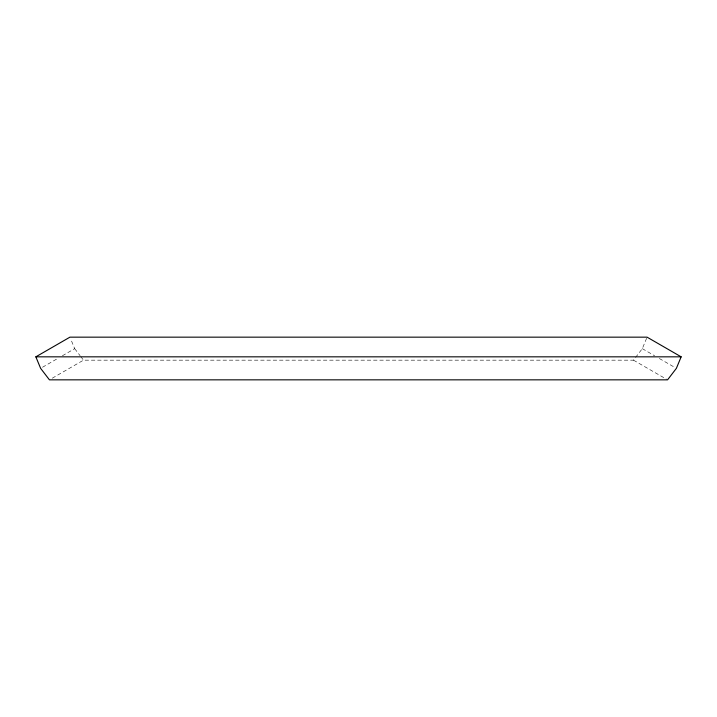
<?xml version="1.0" encoding="UTF-8"?>
<svg xmlns="http://www.w3.org/2000/svg" width="717" height="717" viewBox="0 0 717 717"><rect width="100%" height="100%" fill="white"/><g stroke="black" fill="none" stroke-linecap="round" stroke-linejoin="round"><path stroke-width="0.54" stroke-dasharray="3.58 2.69" d="M635.522 357.514L642.307 348.659L647.075 337.16M52.278 378.2L83.513 360.167L633.487 360.167L634.841 358.392M42.509 367.247L57.656 358.5M62.388 355.766L74.693 348.659L70.723 339.078M642.307 348.659L654.612 355.766M659.344 358.5L674.491 367.247M633.487 360.167L666.613 379.293M74.693 348.659L80.125 355.74M80.797 356.627L83.513 360.167"/><path stroke-width="1.08" d="M681.15 356.833L676.382 368.341L667.563 379.84L49.437 379.84L40.618 368.341L35.85 356.833L69.925 337.16L647.075 337.16L681.15 356.833L35.85 356.833"/></g></svg>
